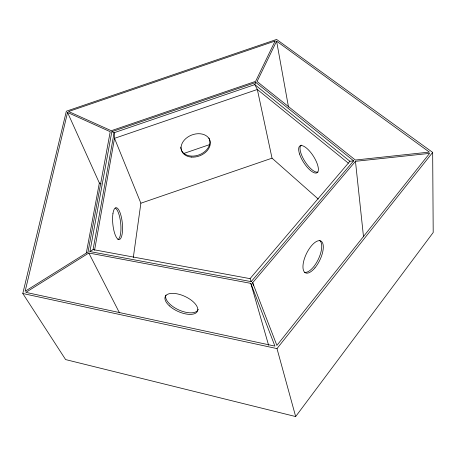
<?xml version="1.0" encoding="UTF-8"?>
<svg xmlns="http://www.w3.org/2000/svg" width="456" height="456" viewBox="0 0 456 456"><rect width="100%" height="100%" fill="white"/><g stroke="black" fill="none" stroke-linecap="round" stroke-linejoin="round"><path stroke-width="0.68" d="M133.317 257.492L140.875 203.205L114.519 138.333L114.103 132.724L111.828 131.698L89.923 251.564L251.193 281.631L353.645 160.865L255.844 82.456L111.828 131.698M89.923 251.564L93.075 249.597L114.103 132.724L254.801 84.611L255.844 82.456M94.557 250.258L114.519 138.333L257.344 89.479L348.361 163.162M86.326 252.977L99.345 182.993L67.556 112.45L110.227 131.71L88.036 251.974L25.154 291.247L67.556 112.45M22.8 293.499L66.348 111.201L276.615 39.444L432.67 152.401L433.2 232.503L295.665 416.556L65.607 359.579L22.8 293.499L276.997 348.601L295.665 416.556M276.604 41.165L257.076 81.504L355.349 160.039L429.375 152.099L276.604 41.165L288.5 107.057M276.997 348.601L432.67 152.401M252.664 282.731L355.463 161.316L429.592 153.387L276.889 345.42L252.664 282.731L253.439 285.456M93.075 249.597L250.048 278.65L349.929 161.264L353.645 160.865M88.829 253.023L25.872 292.37L274.922 346.104L250.817 283.364L88.829 253.023L119.506 312.901M183.569 153.541L209.766 144.558M140.875 203.205L272.027 158.169L318.288 199.072M99.345 182.993L101.249 183.956M349.929 161.264L254.801 84.611L257.344 89.479L272.027 158.169M250.048 278.65L251.193 281.631M250.817 283.364L268.612 345.289M355.463 161.316L363.512 236.812M208.922 138.037A15.048 11.138 -21.2 0 1 199.694 154.635A15.048 11.138 -21.2 0 1 181.135 149.408M180.969 148.85A15.048 11.138 -21.2 0 1 180.718 147.088M198.263 309.293A17.659 8.276 24.6 0 1 179.179 310.108A17.659 8.276 24.6 0 1 165.933 295.123M115.414 208.135A16 4.794 84.3 0 1 120.789 224.42A16 4.794 84.3 0 1 117.876 239.617M319.325 240.306A17.659 7.456 -64.3 0 1 318.607 258.677A17.659 7.456 -64.3 0 1 304.642 272.317M317.946 172.094A15.92 5.82 57.4 0 1 304.688 161.082A15.92 5.82 57.4 0 1 301.199 145.111M275.116 41.029L255.599 81.373L111.275 130.718L68.594 111.515L275.116 41.029M314.931 267.871A17.681 7.433 -64.3 0 0 320.916 241.042A17.681 7.433 -64.3 0 0 303.553 261.824A17.681 7.433 -64.3 0 0 314.931 267.871M169.387 305.868A17.681 8.259 24.6 0 0 197.095 311.818A17.681 8.259 24.6 0 0 177.561 293.932A17.681 8.259 24.6 0 0 169.387 305.868M191.229 157.081A15.065 11.138 -21.1 0 0 209.994 140.687A15.065 11.138 -21.1 0 0 185.894 138.504A15.065 11.138 -21.1 0 0 191.229 157.081M299.563 154.025A15.926 5.791 57.4 0 0 316.584 172.972A15.926 5.791 57.4 0 0 309.436 150.942A15.926 5.791 57.4 0 0 299.563 154.025M112.94 213.642A16.006 4.765 84.3 0 0 118.275 239.366A16.006 4.765 84.3 0 0 121.513 217.843A16.006 4.765 84.3 0 0 112.94 213.642"/></g></svg>
